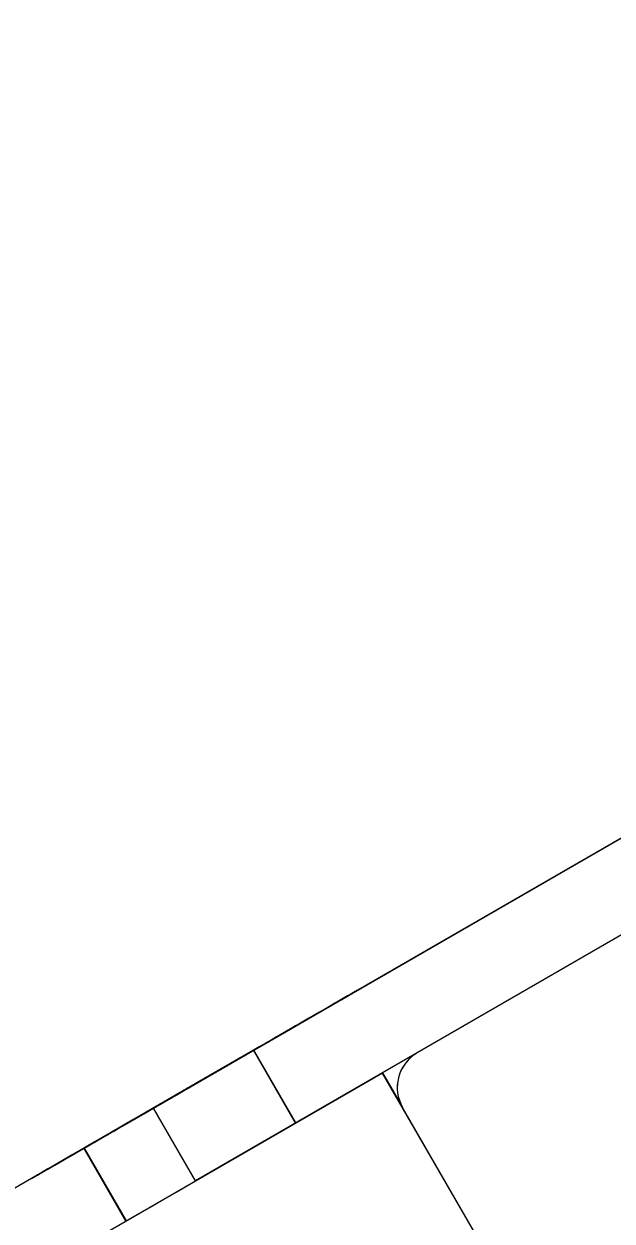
# Model space of a CAD drawing. Header units: millimetres. Extents: x -8083 to 6576, y -6691 to 5601.
# Drawn here: x -2508.8 to -2361.8, y 703.1 to 1002.2 of the extents above; entities that cross this region are included whole.
import ezdxf

# ---------------------------------------------------------------- set-up
doc = ezdxf.new("R2010")
doc.units = ezdxf.units.MM
for name, color, linetype in [('DIKOM_ОБЪЕКТ', 7, 'Continuous'), ('DIKOM_РАЗМЕР_ЗОНА', 7, 'Continuous'), ('DIKOM_РАЗМЕР_ОБЪЕКТА', 7, 'Continuous')]:
    doc.layers.add(name, color=color, linetype=linetype)
doc.styles.add('style1', font='arial.ttf', dxfattribs={"width": 0.8})
doc.dimstyles.new('1-50', dxfattribs={"dimtxt": 300, "dimasz": 200, "dimexe": 100, "dimexo": 0, "dimgap": 100, "dimtad": 1, "dimtxsty": 'style1', "dimcen": 200, "dimclrd": 7, "dimclre": 7, "dimclrt": 7, "dimadec": 1, "dimazin": 2, "dimtfac": 1, "dimtmove": 0, "dimatfit": 2, "dimfxl": 0, "dimlwd": 25, "dimlwe": 18, "dimarcsym": 0})

# ---------------------------------------------------------------- blocks, each defined once
blk = doc.blocks.new('*D9')
at = {"layer": 'Defpoints', "color": 0, "transparency": 16777216}
for p in [(-396.43, 3600.54), (-7041.64, -3045.53), (-3854.35, -3045.53)]:
    blk.add_point(p, dxfattribs=at)
at = {"layer": 'DIKOM_РАЗМЕР_ОБЪЕКТА', "color": 7, "lineweight": 18, "transparency": 16777216}
for p, q in [((-396.43, 3600.54), (-7141.64, 3600.54)), ((-3854.35, -3045.53), (-7141.64, -3045.53))]:
    blk.add_line(p, q, dxfattribs=at)
at = {"layer": 'DIKOM_РАЗМЕР_ОБЪЕКТА', "color": 7, "lineweight": 25, "transparency": 16777216}
blk.add_line((-7041.64, 3400.54), (-7041.64, -2845.53), dxfattribs=at)
at = {"layer": 'DIKOM_РАЗМЕР_ОБЪЕКТА', "color": 7, "transparency": 16777216}
for points in [[(-7074.97, 3400.54), (-7008.3, 3400.54), (-7041.64, 3600.54)], [(-7074.97, -2845.53), (-7008.3, -2845.53), (-7041.64, -3045.53)]]:
    blk.add_solid(points, dxfattribs=at)
at = {"layer": 'DIKOM_РАЗМЕР_ОБЪЕКТА', "color": 7, "transparency": 16777216, "insert": (-7294.81, 463.59), "char_height": 300, "attachment_point": 5, "rotation": 90, "style": 'style1'}
blk.add_mtext('6650', dxfattribs=at)
blk = doc.blocks.new('*D12')
at = {"layer": 'Defpoints', "color": 0, "transparency": 16777216}
for p in [(-682.93, 5600.54), (-7632.54, -5169.06), (-3908.34, -5169.06)]:
    blk.add_point(p, dxfattribs=at)
at = {"layer": 'DIKOM_РАЗМЕР_ЗОНА', "color": 7, "lineweight": 18, "transparency": 16777216}
for p, q in [((-682.93, 5600.54), (-7732.54, 5600.54)), ((-3908.34, -5169.06), (-7732.54, -5169.06))]:
    blk.add_line(p, q, dxfattribs=at)
at = {"layer": 'DIKOM_РАЗМЕР_ЗОНА', "color": 7, "lineweight": 25, "transparency": 16777216}
blk.add_line((-7632.54, 5400.54), (-7632.54, -4969.06), dxfattribs=at)
at = {"layer": 'DIKOM_РАЗМЕР_ЗОНА', "color": 7, "transparency": 16777216}
for points in [[(-7665.87, 5400.54), (-7599.2, 5400.54), (-7632.54, 5600.54)], [(-7665.87, -4969.06), (-7599.2, -4969.06), (-7632.54, -5169.06)]]:
    blk.add_solid(points, dxfattribs=at)
at = {"layer": 'DIKOM_РАЗМЕР_ЗОНА', "color": 7, "transparency": 16777216, "insert": (-7885.71, 474.85), "char_height": 300, "attachment_point": 5, "rotation": 90, "style": 'style1'}
blk.add_mtext('10800', dxfattribs=at)

msp = doc.modelspace()

# ---------------------------------------------------------------- linework, layer by layer
at = {"layer": 'DIKOM_ОБЪЕКТ', "color": 7, "linetype": 'Continuous', "lineweight": 15}
for p, q in [((-2476.368, 731.329), (-1983.6, 1015.829)), ((-1973.1, 997.643), (-2465.868, 713.142)), ((-2281.109, 844.065), (-2425.411, 760.753)), ((-2425.411, 760.753), (-2425.404, 760.757)), ((-2425.41, 760.753), (-2425.411, 760.753)), ((-2425.394, 760.762), (-2425.377, 760.772)), ((-2425.394, 760.762), (-2425.394, 760.762)), ((-2425.367, 760.777), (-2425.349, 760.787)), ((-2425.367, 760.777), (-2425.367, 760.777)), ((-2425.339, 760.792), (-2425.327, 760.799)), ((-2425.339, 760.792), (-2425.339, 760.792)), ((-2438.394, 753.257), (-2438.4, 753.254)), ((-2438.394, 753.257), (-2438.394, 753.257)), ((-2438.367, 753.272), (-2438.384, 753.262)), ((-2438.34, 753.287), (-2438.357, 753.277)), ((-2438.34, 753.287), (-2438.34, 753.287)), ((-2438.317, 753.299), (-2438.33, 753.292)), ((-2451.383, 745.758), (-2467.964, 736.185)), ((-2451.356, 745.773), (-2467.909, 736.216)), ((-2451.328, 745.788), (-2467.855, 736.246)), ((-2451.306, 745.8), (-2467.81, 736.272)), ((-2460.036, 740.762), (-2451.377, 745.761)), ((-2460.009, 740.777), (-2451.349, 745.776)), ((-2459.982, 740.791), (-2451.322, 745.791)), ((-2440.877, 727.575), (-2451.377, 745.761)), ((-2440.849, 727.59), (-2451.349, 745.776)), ((-2440.822, 727.605), (-2451.322, 745.791)), ((-2455.722, 743.253), (-2520.576, 705.809)), ((-2419.146, 740.064), (-2505.748, 690.064)), ((-2460.036, 740.762), (-2476.615, 731.19)), ((-2460.009, 740.777), (-2476.56, 731.221)), ((-2459.982, 740.791), (-2476.506, 731.251)), ((-2419.146, 740.064), (-2419.147, 740.117)), ((-2369.146, 653.462), (-2419.146, 740.064)), ((-2414.611, 732.37), (-2419.1, 740.144)), ((-2476.624, 731.185), (-2467.964, 736.185)), ((-2476.57, 731.215), (-2467.909, 736.216)), ((-2476.515, 731.246), (-2467.855, 736.246)), ((-2415.485, 736.257), (-2415.485, 736.256)), ((-2465.868, 713.142), (-2476.368, 731.329)), ((-2374.147, 662.18), (-2414.147, 731.462)), ((-2493.942, 721.186), (-2493.938, 721.189)), ((-2493.888, 721.217), (-2493.883, 721.219)), ((-2493.888, 721.217), (-2493.888, 721.217)), ((-2493.834, 721.247), (-2493.829, 721.25)), ((-2493.834, 721.247), (-2493.834, 721.247)), ((-2493.829, 721.25), (-2493.829, 721.25)), ((-2493.788, 721.273), (-2493.69, 721.328)), ((-2483.288, 703.086), (-2493.788, 721.273)), ((-2493.69, 721.328), (-2483.19, 703.142)), ((-2506.928, 713.689), (-2506.933, 713.686)), ((-2506.873, 713.72), (-2506.879, 713.717)), ((-2506.819, 713.75), (-2506.824, 713.747)), ((-2483.19, 703.142), (-2483.288, 703.086))]:
    msp.add_line(p, q, dxfattribs=at)
at = {"layer": 'DIKOM_ОБЪЕКТ', "color": 7, "linetype": 'Continuous', "lineweight": 15, "flags": 128}
for points in [[(-2425.404, 760.757), (-2425.567, 760.663), (-2426.055, 760.381), (-2426.861, 759.916), (-2427.976, 759.272), (-2429.385, 758.458), (-2431.071, 757.485), (-2433.012, 756.364), (-2435.185, 755.11), (-2437.561, 753.738), (-2440.11, 752.266), (-2442.802, 750.712), (-2445.602, 749.096), (-2448.474, 747.437), (-2451.383, 745.758)], [(-2451.377, 745.761), (-2448.467, 747.441), (-2445.595, 749.099), (-2442.795, 750.716), (-2440.104, 752.27), (-2437.554, 753.742), (-2435.177, 755.114), (-2433.005, 756.368), (-2431.063, 757.489), (-2429.377, 758.463), (-2427.968, 759.277), (-2426.852, 759.92), (-2426.046, 760.386), (-2425.557, 760.668), (-2425.394, 760.762)], [(-2425.377, 760.772), (-2425.54, 760.678), (-2426.028, 760.396), (-2426.834, 759.93), (-2427.949, 759.287), (-2429.358, 758.473), (-2431.044, 757.5), (-2432.985, 756.379), (-2435.157, 755.125), (-2437.534, 753.753), (-2440.083, 752.281), (-2442.775, 750.727), (-2445.574, 749.111), (-2448.447, 747.452), (-2451.356, 745.773)], [(-2451.349, 745.776), (-2448.44, 747.456), (-2445.568, 749.114), (-2442.768, 750.731), (-2440.077, 752.285), (-2437.526, 753.757), (-2435.15, 755.129), (-2432.977, 756.383), (-2431.036, 757.504), (-2429.35, 758.478), (-2427.941, 759.291), (-2426.825, 759.935), (-2426.018, 760.401), (-2425.53, 760.683), (-2425.367, 760.777)], [(-2425.349, 760.787), (-2425.512, 760.693), (-2426.001, 760.411), (-2426.807, 759.945), (-2427.921, 759.302), (-2429.331, 758.488), (-2431.017, 757.515), (-2432.958, 756.394), (-2435.13, 755.14), (-2437.506, 753.768), (-2440.056, 752.296), (-2442.748, 750.742), (-2445.547, 749.126), (-2448.42, 747.467), (-2451.328, 745.788)], [(-2451.322, 745.791), (-2448.413, 747.471), (-2445.541, 749.129), (-2442.741, 750.746), (-2440.049, 752.3), (-2437.499, 753.772), (-2435.123, 755.144), (-2432.95, 756.398), (-2431.009, 757.519), (-2429.323, 758.493), (-2427.913, 759.306), (-2426.798, 759.95), (-2425.991, 760.416), (-2425.503, 760.698), (-2425.339, 760.792)], [(-2425.327, 760.799), (-2425.49, 760.705), (-2425.978, 760.423), (-2426.784, 759.958), (-2427.899, 759.314), (-2429.308, 758.501), (-2430.994, 757.527), (-2432.935, 756.407), (-2435.107, 755.152), (-2437.483, 753.781), (-2440.034, 752.308), (-2442.725, 750.754), (-2445.525, 749.138), (-2448.397, 747.48), (-2451.306, 745.8)], [(-2438.394, 753.257), (-2438.552, 753.166), (-2439.023, 752.894), (-2439.801, 752.445), (-2440.873, 751.825), (-2442.226, 751.045), (-2443.838, 750.114), (-2445.687, 749.047), (-2447.745, 747.858), (-2449.982, 746.567), (-2452.366, 745.19), (-2454.862, 743.749), (-2457.434, 742.264), (-2460.044, 740.758)], [(-2460.036, 740.762), (-2457.427, 742.268), (-2454.855, 743.753), (-2452.359, 745.194), (-2449.975, 746.571), (-2447.737, 747.862), (-2445.679, 749.051), (-2443.83, 750.118), (-2442.218, 751.049), (-2440.865, 751.83), (-2439.792, 752.45), (-2439.014, 752.899), (-2438.542, 753.171), (-2438.384, 753.262)], [(-2438.367, 753.272), (-2438.525, 753.181), (-2438.996, 752.909), (-2439.774, 752.46), (-2440.846, 751.841), (-2442.199, 751.06), (-2443.811, 750.129), (-2445.66, 749.062), (-2447.717, 747.873), (-2449.955, 746.582), (-2452.339, 745.205), (-2454.835, 743.764), (-2457.407, 742.279), (-2460.016, 740.773)], [(-2460.009, 740.777), (-2457.4, 742.283), (-2454.828, 743.768), (-2452.332, 745.209), (-2449.948, 746.586), (-2447.71, 747.878), (-2445.652, 749.066), (-2443.803, 750.133), (-2442.19, 751.064), (-2440.838, 751.845), (-2439.765, 752.465), (-2438.986, 752.914), (-2438.515, 753.186), (-2438.357, 753.277)], [(-2438.34, 753.287), (-2438.498, 753.196), (-2438.969, 752.924), (-2439.747, 752.475), (-2440.819, 751.855), (-2442.172, 751.075), (-2443.784, 750.144), (-2445.632, 749.077), (-2447.69, 747.888), (-2449.927, 746.597), (-2452.312, 745.22), (-2454.808, 743.779), (-2457.379, 742.294), (-2459.989, 740.788)], [(-2459.982, 740.791), (-2457.372, 742.298), (-2454.801, 743.783), (-2452.305, 745.224), (-2449.92, 746.601), (-2447.683, 747.892), (-2445.625, 749.081), (-2443.776, 750.148), (-2442.163, 751.079), (-2440.81, 751.86), (-2439.737, 752.48), (-2438.959, 752.929), (-2438.488, 753.201), (-2438.33, 753.292)], [(-2455.722, 743.253), (-2453.257, 744.676), (-2450.842, 746.071), (-2448.526, 747.407), (-2446.357, 748.66), (-2444.379, 749.802), (-2442.631, 750.811), (-2441.15, 751.666), (-2439.965, 752.35), (-2439.102, 752.849), (-2438.576, 753.152), (-2438.4, 753.254)], [(-2438.317, 753.299), (-2438.493, 753.198), (-2439.018, 752.895), (-2439.882, 752.396), (-2441.066, 751.712), (-2442.547, 750.857), (-2444.294, 749.849), (-2446.273, 748.706), (-2448.441, 747.454), (-2450.757, 746.117), (-2453.171, 744.723), (-2455.636, 743.3)], [(-2467.834, 736.259), (-2467.681, 736.348), (-2467.232, 736.607), (-2466.53, 737.012), (-2465.636, 737.529), (-2464.629, 738.11), (-2463.6, 738.704), (-2462.639, 739.259), (-2461.831, 739.726), (-2461.25, 740.061), (-2460.945, 740.237), (-2460.945, 740.237), (-2461.249, 740.062), (-2461.831, 739.726), (-2462.638, 739.26), (-2463.599, 738.705), (-2464.629, 738.11), (-2465.635, 737.529), (-2466.53, 737.013), (-2467.232, 736.607), (-2467.681, 736.348), (-2467.834, 736.259)], [(-2467.808, 736.274), (-2467.654, 736.363), (-2467.206, 736.622), (-2466.504, 737.027), (-2465.61, 737.543), (-2464.603, 738.124), (-2463.573, 738.719), (-2462.612, 739.274), (-2461.805, 739.74), (-2461.223, 740.076), (-2460.919, 740.252), (-2460.919, 740.252), (-2461.223, 740.076), (-2461.805, 739.74), (-2462.612, 739.274), (-2463.573, 738.719), (-2464.603, 738.125), (-2465.609, 737.544), (-2466.503, 737.027), (-2467.206, 736.622), (-2467.654, 736.363), (-2467.808, 736.274)], [(-2467.782, 736.289), (-2467.628, 736.377), (-2467.18, 736.636), (-2466.478, 737.041), (-2465.583, 737.558), (-2464.576, 738.139), (-2463.547, 738.733), (-2462.586, 739.288), (-2461.778, 739.755), (-2461.197, 740.09), (-2460.892, 740.266), (-2460.892, 740.266), (-2461.197, 740.091), (-2461.778, 739.755), (-2462.585, 739.289), (-2463.546, 738.734), (-2464.576, 738.139), (-2465.583, 737.558), (-2466.477, 737.042), (-2467.179, 736.636), (-2467.628, 736.377), (-2467.782, 736.289)], [(-2467.743, 736.31), (-2467.589, 736.399), (-2467.141, 736.657), (-2466.439, 737.063), (-2465.544, 737.579), (-2464.538, 738.16), (-2463.508, 738.755), (-2462.547, 739.31), (-2461.74, 739.776), (-2461.158, 740.112), (-2460.853, 740.287), (-2460.853, 740.287), (-2461.157, 740.112), (-2461.739, 739.776), (-2462.547, 739.31), (-2463.508, 738.755), (-2464.537, 738.161), (-2465.544, 737.579), (-2466.438, 737.063), (-2467.141, 736.657), (-2467.589, 736.399), (-2467.743, 736.31)], [(-2467.723, 736.321), (-2467.57, 736.409), (-2467.121, 736.668), (-2466.419, 737.073), (-2465.525, 737.59), (-2464.518, 738.171), (-2463.489, 738.766), (-2462.527, 739.32), (-2461.72, 739.787), (-2461.138, 740.122), (-2460.834, 740.298), (-2460.834, 740.298), (-2461.138, 740.123), (-2461.72, 739.787), (-2462.527, 739.321), (-2463.488, 738.766), (-2464.518, 738.171), (-2465.524, 737.59), (-2466.419, 737.074), (-2467.121, 736.668), (-2467.57, 736.409), (-2467.723, 736.321)], [(-2467.964, 736.185), (-2470.873, 734.505), (-2473.745, 732.847), (-2476.545, 731.231), (-2479.237, 729.677), (-2481.786, 728.204), (-2484.162, 726.832), (-2486.335, 725.578), (-2488.276, 724.458), (-2489.962, 723.484), (-2491.371, 722.671), (-2492.486, 722.027), (-2493.292, 721.562), (-2493.78, 721.28), (-2493.942, 721.186)], [(-2493.938, 721.189), (-2493.774, 721.283), (-2493.285, 721.565), (-2492.479, 722.031), (-2491.363, 722.675), (-2489.954, 723.489), (-2488.268, 724.462), (-2486.326, 725.583), (-2484.153, 726.838), (-2481.777, 728.21), (-2479.227, 729.682), (-2476.535, 731.236), (-2473.736, 732.852), (-2470.864, 734.51), (-2467.955, 736.19)], [(-2467.909, 736.216), (-2470.818, 734.536), (-2473.691, 732.878), (-2476.491, 731.261), (-2479.182, 729.707), (-2481.732, 728.235), (-2484.108, 726.863), (-2486.281, 725.609), (-2488.222, 724.488), (-2489.907, 723.515), (-2491.316, 722.701), (-2492.431, 722.058), (-2493.238, 721.592), (-2493.725, 721.311), (-2493.888, 721.217)], [(-2493.883, 721.219), (-2493.719, 721.314), (-2493.231, 721.596), (-2492.424, 722.062), (-2491.309, 722.706), (-2489.899, 723.52), (-2488.213, 724.493), (-2486.272, 725.614), (-2484.099, 726.868), (-2481.723, 728.24), (-2479.173, 729.713), (-2476.481, 731.267), (-2473.682, 732.883), (-2470.809, 734.541), (-2467.9, 736.221)], [(-2467.855, 736.246), (-2470.764, 734.567), (-2473.636, 732.908), (-2476.436, 731.292), (-2479.128, 729.738), (-2481.678, 728.266), (-2484.054, 726.894), (-2486.226, 725.64), (-2488.167, 724.519), (-2489.853, 723.546), (-2491.262, 722.732), (-2492.377, 722.088), (-2493.183, 721.623), (-2493.671, 721.341), (-2493.834, 721.247)], [(-2493.829, 721.25), (-2493.665, 721.345), (-2493.177, 721.627), (-2492.37, 722.093), (-2491.254, 722.736), (-2489.845, 723.55), (-2488.159, 724.524), (-2486.217, 725.645), (-2484.045, 726.899), (-2481.669, 728.271), (-2479.119, 729.743), (-2476.427, 731.297), (-2473.627, 732.914), (-2470.755, 734.572), (-2467.846, 736.251)], [(-2467.81, 736.272), (-2470.719, 734.592), (-2473.591, 732.934), (-2476.391, 731.317), (-2479.083, 729.763), (-2481.632, 728.291), (-2484.008, 726.919), (-2486.181, 725.665), (-2488.122, 724.544), (-2489.808, 723.571), (-2491.217, 722.757), (-2492.332, 722.114), (-2493.138, 721.648), (-2493.626, 721.367), (-2493.788, 721.273)], [(-2474.77, 732.255), (-2474.616, 732.344), (-2474.168, 732.603), (-2473.466, 733.008), (-2472.572, 733.525), (-2471.565, 734.106), (-2470.535, 734.7), (-2469.574, 735.255), (-2468.767, 735.721), (-2468.185, 736.057), (-2467.881, 736.233), (-2467.88, 736.233), (-2468.185, 736.057), (-2468.766, 735.722), (-2469.574, 735.256), (-2470.535, 734.701), (-2471.564, 734.106), (-2472.572, 733.525), (-2473.466, 733.009), (-2474.168, 732.603), (-2474.616, 732.344), (-2474.77, 732.255)], [(-2474.749, 732.267), (-2474.595, 732.356), (-2474.147, 732.615), (-2473.445, 733.02), (-2472.551, 733.536), (-2471.544, 734.118), (-2470.514, 734.712), (-2469.553, 735.267), (-2468.745, 735.733), (-2468.164, 736.069), (-2467.859, 736.245), (-2467.859, 736.245), (-2468.164, 736.069), (-2468.745, 735.733), (-2469.552, 735.267), (-2470.514, 734.712), (-2471.543, 734.118), (-2472.55, 733.537), (-2473.444, 733.02), (-2474.147, 732.615), (-2474.595, 732.356), (-2474.749, 732.267)], [(-2474.722, 732.282), (-2474.568, 732.371), (-2474.12, 732.63), (-2473.417, 733.035), (-2472.523, 733.551), (-2471.517, 734.133), (-2470.487, 734.727), (-2469.525, 735.282), (-2468.718, 735.748), (-2468.136, 736.084), (-2467.832, 736.26), (-2467.832, 736.26), (-2468.136, 736.084), (-2468.718, 735.748), (-2469.525, 735.282), (-2470.486, 734.727), (-2471.516, 734.133), (-2472.523, 733.552), (-2473.417, 733.035), (-2474.119, 732.63), (-2474.568, 732.371), (-2474.722, 732.282)], [(-2474.7, 732.294), (-2474.547, 732.383), (-2474.098, 732.641), (-2473.396, 733.047), (-2472.502, 733.563), (-2471.495, 734.144), (-2470.465, 734.739), (-2469.505, 735.294), (-2468.697, 735.76), (-2468.115, 736.096), (-2467.811, 736.272), (-2467.811, 736.272), (-2468.115, 736.096), (-2468.697, 735.76), (-2469.504, 735.294), (-2470.465, 734.739), (-2471.495, 734.144), (-2472.501, 733.563), (-2473.396, 733.047), (-2474.098, 732.641), (-2474.546, 732.383), (-2474.7, 732.294)], [(-2506.933, 713.686), (-2506.767, 713.782), (-2506.272, 714.068), (-2505.451, 714.542), (-2504.314, 715.198), (-2502.874, 716.03), (-2501.146, 717.027), (-2499.149, 718.18), (-2496.906, 719.475), (-2494.441, 720.898), (-2491.78, 722.435), (-2488.953, 724.067), (-2485.991, 725.777), (-2482.927, 727.546), (-2479.793, 729.355), (-2476.624, 731.185)], [(-2476.615, 731.19), (-2479.783, 729.361), (-2482.917, 727.552), (-2485.981, 725.782), (-2488.943, 724.072), (-2491.77, 722.44), (-2494.431, 720.904), (-2496.896, 719.48), (-2499.14, 718.185), (-2501.137, 717.032), (-2502.865, 716.034), (-2504.306, 715.203), (-2505.443, 714.546), (-2506.265, 714.072), (-2506.761, 713.785), (-2506.928, 713.689)], [(-2506.879, 713.717), (-2506.713, 713.812), (-2506.217, 714.099), (-2505.396, 714.572), (-2504.26, 715.229), (-2502.82, 716.06), (-2501.092, 717.058), (-2499.095, 718.21), (-2496.852, 719.506), (-2494.386, 720.929), (-2491.726, 722.465), (-2488.899, 724.097), (-2485.937, 725.807), (-2482.872, 727.577), (-2479.738, 729.386), (-2476.57, 731.215)], [(-2476.56, 731.221), (-2479.729, 729.392), (-2482.862, 727.582), (-2485.927, 725.813), (-2488.888, 724.103), (-2491.716, 722.471), (-2494.376, 720.935), (-2496.842, 719.511), (-2499.086, 718.216), (-2501.083, 717.063), (-2502.811, 716.065), (-2504.252, 715.233), (-2505.389, 714.577), (-2506.21, 714.102), (-2506.707, 713.816), (-2506.873, 713.72)], [(-2506.824, 713.747), (-2506.659, 713.843), (-2506.163, 714.129), (-2505.342, 714.603), (-2504.205, 715.259), (-2502.765, 716.091), (-2501.037, 717.088), (-2499.041, 718.241), (-2496.798, 719.536), (-2494.332, 720.96), (-2491.671, 722.496), (-2488.845, 724.128), (-2485.882, 725.838), (-2482.818, 727.608), (-2479.684, 729.417), (-2476.515, 731.246)], [(-2476.506, 731.251), (-2479.674, 729.422), (-2482.808, 727.613), (-2485.872, 725.844), (-2488.834, 724.134), (-2491.661, 722.502), (-2494.322, 720.965), (-2496.788, 719.542), (-2499.031, 718.246), (-2501.028, 717.094), (-2502.756, 716.096), (-2504.197, 715.264), (-2505.335, 714.607), (-2506.156, 714.133), (-2506.653, 713.846), (-2506.819, 713.75)], [(-2493.69, 721.328), (-2493.513, 721.43), (-2492.988, 721.734), (-2492.124, 722.232), (-2490.939, 722.916), (-2489.458, 723.771), (-2487.711, 724.78), (-2485.732, 725.923), (-2483.563, 727.175), (-2481.248, 728.512), (-2478.833, 729.906), (-2476.368, 731.329)], [(-2483.19, 703.142), (-2483.013, 703.244), (-2482.488, 703.547), (-2481.624, 704.046), (-2480.439, 704.73), (-2478.958, 705.585), (-2477.211, 706.594), (-2475.232, 707.736), (-2473.063, 708.988), (-2470.748, 710.325), (-2468.333, 711.719), (-2465.868, 713.142)]]:
    msp.add_lwpolyline(points, dxfattribs=at)
at = {"layer": 'DIKOM_ОБЪЕКТ', "color": 7, "linetype": 'Continuous', "lineweight": 15}
for centre, start, end in [((-2405.487, 736.462), 121.73111, 210), ((-2405.487, 736.463), 121.93471, 181.18119)]:
    msp.add_arc(centre, 10, start, end, dxfattribs=at)

# ---------------------------------------------------------------- dimensions: what is measured, and where the dimension line sits
at = {"layer": 'DIKOM_РАЗМЕР_ЗОНА'}
dim = msp.add_linear_dim(base=(-7632.537, -5169.059), p1=(-682.93, 5600.541), p2=(-3908.34, -5169.059), angle=90, text='10800', dimstyle='1-50', dxfattribs=at)
dim.commit()
dim.dimension.update_dxf_attribs({"geometry": '*D12', "text_midpoint": (-7632.537, 474.854), "dimtype": 160})
at = {"layer": 'DIKOM_РАЗМЕР_ОБЪЕКТА'}
dim = msp.add_linear_dim(base=(-7041.635, -3045.53), p1=(-396.429, 3600.541), p2=(-3854.351, -3045.53), angle=90, text='6650', dimstyle='1-50', dxfattribs=at)
dim.commit()
dim.dimension.update_dxf_attribs({"geometry": '*D9', "text_midpoint": (-7041.635, 463.594), "dimtype": 160})

doc.saveas('drawing.dxf')
